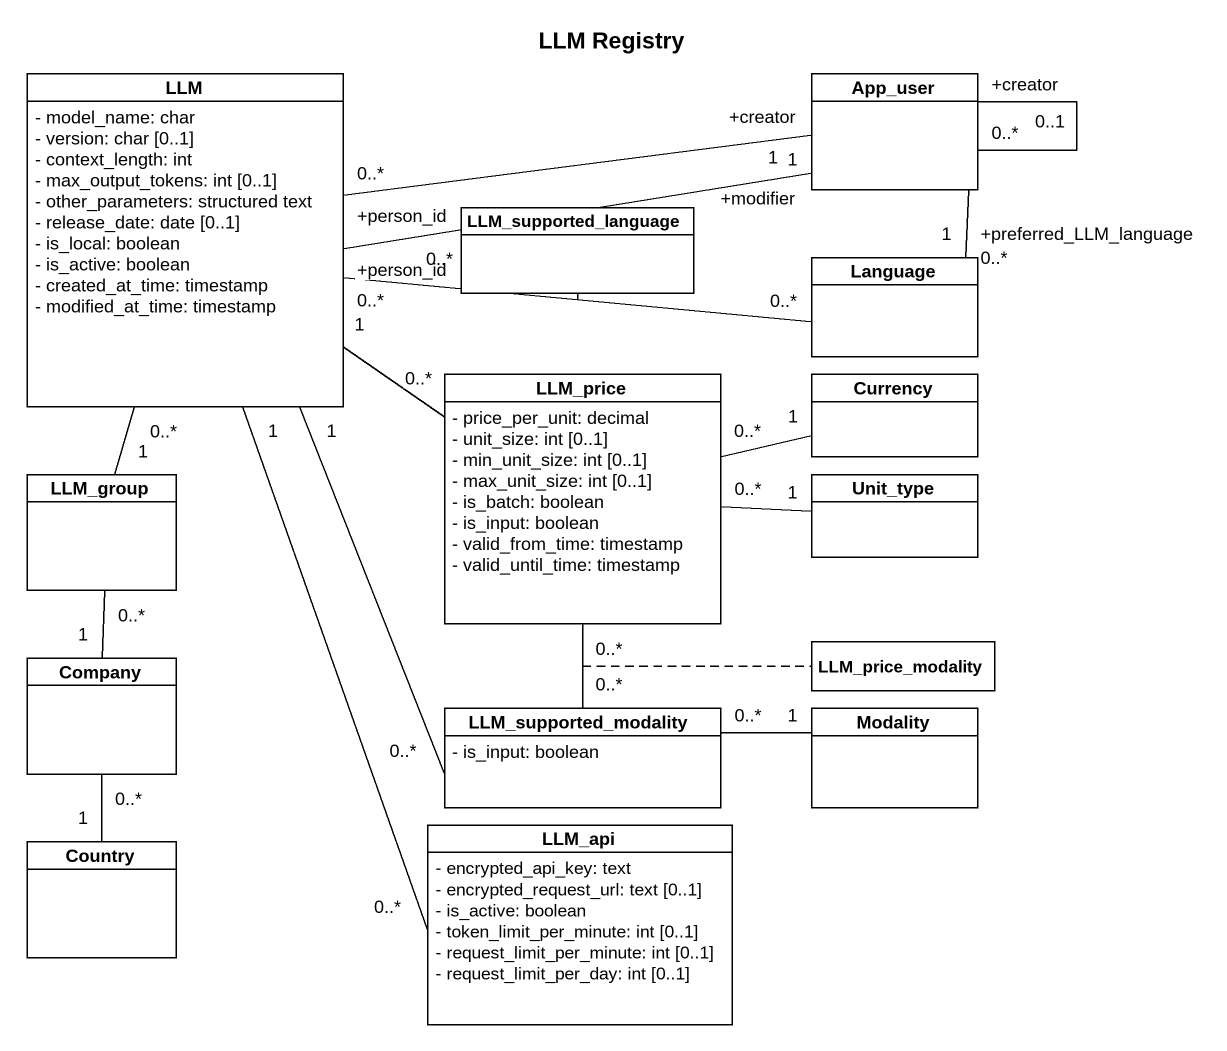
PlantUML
@startuml
title LLM Registry
hide circle
hide empty members
skinparam classAttributeIconSize 0
class LLM #FFFFFF {
  - model_name: char
  - version: char [0..1]
  - context_length: int
  - max_output_tokens: int [0..1]
  - other_parameters: structured text
  - release_date: date [0..1]
  - is_local: boolean
  - is_active: boolean
  - created_at_time: timestamp
  - modified_at_time: timestamp
}
class App_user #FFFFFF
class LLM_supported_language #FFFFFF
class Language #FFFFFF
class LLM_price #FFFFFF {
  - price_per_unit: decimal
  - unit_size: int [0..1]
  - min_unit_size: int [0..1]
  - max_unit_size: int [0..1]
  - is_batch: boolean
  - is_input: boolean
  - valid_from_time: timestamp
  - valid_until_time: timestamp
}
class Currency #FFFFFF
class LLM_group #FFFFFF
class Unit_type #FFFFFF
class Company #FFFFFF
class LLM_price_modality #FFFFFF
class LLM_supported_modality #FFFFFF {
  - is_input: boolean
}
class Modality #FFFFFF
class LLM_api #FFFFFF {
  - encrypted_api_key: text
  - encrypted_request_url: text [0..1]
  - is_active: boolean
  - token_limit_per_minute: int [0..1]
  - request_limit_per_minute: int [0..1]
  - request_limit_per_day: int [0..1]
}
class Country #FFFFFF
LLM "+person_id\n0..*" -right- "+creator\n1" App_user
LLM "+person_id\n0..*" -right- "+modifier\n1" App_user
LLM "1" -- "0..*" LLM_price
LLM "0..*" -- "1" LLM_group
LLM "1" -- "0..*" LLM_supported_modality
LLM "1" -- "0..*" LLM_api
App_user "0..*" -- "+creator\n0..1" App_user
Language "0..*" -left- "0..*" LLM
(Language, LLM) .. LLM_supported_language
Language "+preferred_LLM_language\n1" -up- "0..*" App_user
LLM_price "0..*" -right- "1" Currency
LLM_group "0..*" -- "1" Company
Unit_type "1" -left- "0..*" LLM_price
Company "0..*" -- "1" Country
LLM_supported_modality "0..*" -up- "0..*" LLM_price
(LLM_supported_modality, LLM_price) .. LLM_price_modality
Modality "1" -left- "0..*" LLM_supported_modality
@enduml
